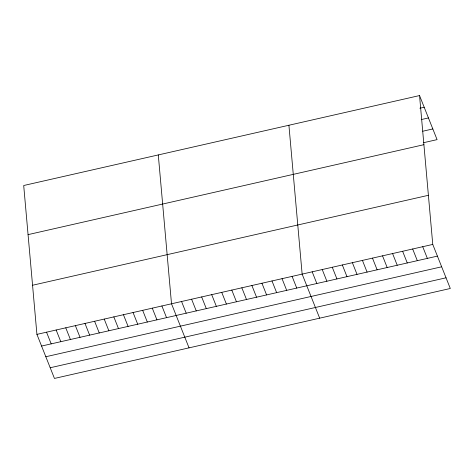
<?xml version="1.0" encoding="UTF-8"?>
<svg xmlns="http://www.w3.org/2000/svg" width="474" height="474" viewBox="0 0 474 474"><rect width="100%" height="100%" fill="white"/><g stroke="black" fill="none" stroke-linecap="round" stroke-linejoin="round"><path stroke-width="0.71" d="M419.543 95.564L23.7 185.512L36.925 334.371L54.457 378.436L450.3 288.488L432.762 244.424L419.543 95.564L437.075 139.629L423.442 142.727M419.881 108.226L424.189 107.248M421.268 119.567L428.443 117.937M422.772 131.227L432.821 128.946M28.067 234.63L423.904 144.689M32.558 285.247L428.401 195.3M36.925 334.371L432.762 244.424M41.576 346.056L437.413 256.108M45.824 356.738L441.667 266.797M50.208 367.747L446.046 277.805M422.719 246.711L427.364 258.395M412.67 248.992L417.316 260.676M402.622 251.273L407.267 262.957M392.573 253.56L397.224 265.244M382.524 255.842L387.175 267.526M372.475 258.123L377.126 269.807M362.426 260.41L367.077 272.094M352.378 262.691L357.029 274.375M342.329 264.972L346.98 276.656M332.28 267.259L336.931 278.943M322.231 269.54L326.882 281.224M312.188 271.827L316.833 283.505M319.672 318.173L302.139 274.108L288.915 125.249M292.091 276.389L296.736 288.074M282.042 278.676L286.693 290.361M271.993 280.958L276.644 292.642M261.944 283.239L266.595 294.923M251.895 285.526L256.547 297.21M241.847 287.807L246.498 299.491M231.798 290.088L236.449 301.772M221.749 292.375L226.4 304.059M211.7 294.656L216.351 306.34M201.657 296.937L206.303 308.621M191.609 299.224L196.254 310.908M181.56 301.505L186.205 313.19M189.043 347.851L171.511 303.787L158.286 154.927M161.895 305.973L166.546 317.657M152.284 308.159L156.935 319.843M142.668 310.34L147.319 322.024M133.058 312.526L137.709 324.21M123.441 314.712L128.093 326.396M113.831 316.893L118.482 328.577M104.215 319.079L108.866 330.763M94.604 321.265L99.256 332.949M84.988 323.446L89.639 335.13M75.378 325.632L80.029 337.316M65.762 327.818L70.413 339.502M56.151 329.999L60.802 341.683M46.535 332.185L51.186 343.869"/></g></svg>
